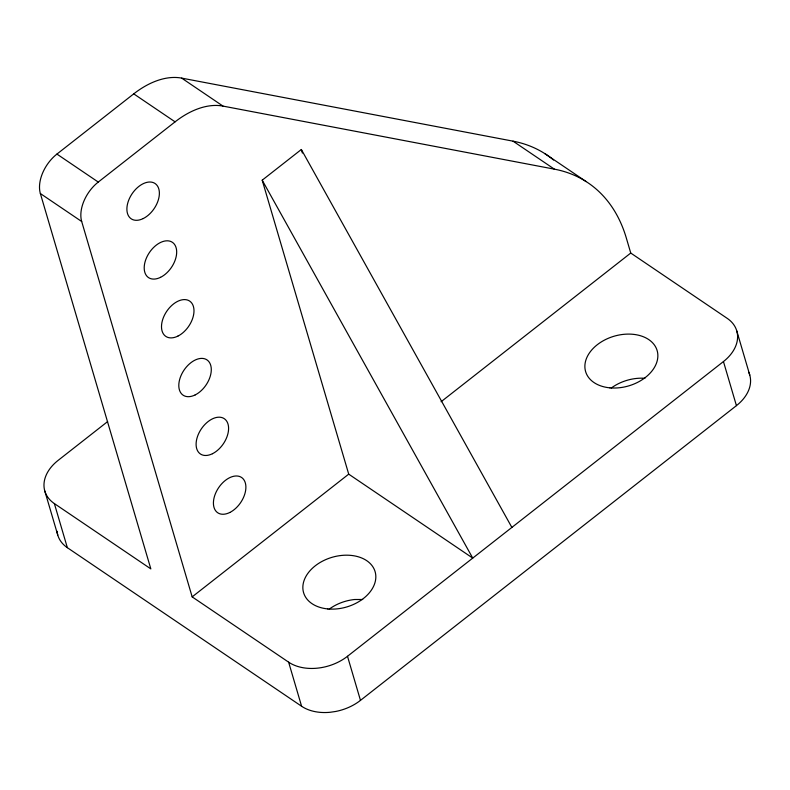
<?xml version="1.0" encoding="UTF-8"?>
<svg xmlns="http://www.w3.org/2000/svg" width="790" height="790" viewBox="0 0 790 790"><rect width="100%" height="100%" fill="white"/><g stroke="black" fill="none" stroke-linecap="round" stroke-linejoin="round"><path stroke-width="1.19" d="M107.638 421.574L58.124 460.382A42.601 29.595 -16.4 0 0 54.372 503.586L150.831 568.889L40.359 193.53A31.156 19.444 -55.9 0 1 56.929 154.08L133.747 93.862A78.536 49.029 -55.9 0 1 181.661 78.111L513.036 141.163A219.462 136.996 -55.9 0 1 553.563 160.005M301.602 706.26L288.626 662.168L192.167 596.875L81.696 221.516A31.156 19.444 -55.9 0 1 98.266 182.065L175.084 121.848A78.536 49.029 -55.9 0 1 222.997 106.097L554.373 169.149A219.462 136.996 -55.9 0 1 626.361 238.145L630.746 253.047L727.205 318.35A42.601 29.595 -16.4 0 1 723.452 361.553L736.428 405.645L360.477 700.375A42.601 29.595 -16.4 0 1 335.72 711.464L330.26 712.264A42.601 29.595 -16.4 0 1 301.602 706.26L67.348 547.677A42.601 29.595 -16.4 0 1 57.038 531.255M262.201 180.179L472.736 558.096L348.716 474.148L262.201 180.179L301.336 149.498L511.871 527.414M192.167 596.875L348.716 474.148M441.077 401.735L630.746 253.047M288.626 662.168A42.601 29.595 -16.4 0 0 347.501 656.283L723.452 361.553M362.689 599.492L354.641 599.511A37.278 25.892 -16.4 0 0 329.104 609.228M544.814 153.606L586.16 181.591M513.036 141.163L554.373 169.149M181.661 78.111L222.997 106.097M133.747 93.862L175.084 121.848M56.929 154.08L98.266 182.065M40.359 193.53L81.696 221.516M736.793 330.971L749.769 375.062M301.336 149.498L302.382 153.043M347.501 656.283L360.477 700.375M54.372 503.586L67.348 547.677M44.783 490.965L57.769 535.067M611.134 388.137A37.278 25.892 -16.4 0 1 644.887 378.291M748.762 372.327A42.601 29.595 -16.4 0 1 736.428 405.645M609.702 387.821A37.278 25.892 -16.4 0 0 657.152 350.622A37.278 25.892 -16.4 0 0 597.26 344.736A37.278 25.892 -16.4 0 0 609.702 387.821M327.672 608.912A37.278 25.892 -16.4 0 0 375.122 571.713A37.278 25.892 -16.4 0 0 315.23 565.828A37.278 25.892 -16.4 0 0 327.672 608.912M229.781 512.493A21.3 13.292 -55.9 0 0 243.656 479.461A21.3 13.292 -55.9 0 0 215.532 493.404A21.3 13.292 -55.9 0 0 229.781 512.493M212.48 453.707A21.3 13.292 -55.9 0 0 226.355 420.675A21.3 13.292 -55.9 0 0 198.221 434.619A21.3 13.292 -55.9 0 0 212.48 453.707M195.179 394.911A21.3 13.292 -55.9 0 0 209.054 361.879A21.3 13.292 -55.9 0 0 180.92 375.823A21.3 13.292 -55.9 0 0 195.179 394.911M177.878 336.115A21.3 13.292 -55.9 0 0 191.753 303.084A21.3 13.292 -55.9 0 0 163.619 317.027A21.3 13.292 -55.9 0 0 177.878 336.115M160.567 277.32A21.3 13.292 -55.9 0 0 174.442 244.288A21.3 13.292 -55.9 0 0 146.318 258.231A21.3 13.292 -55.9 0 0 160.567 277.32M143.267 218.534A21.3 13.292 -55.9 0 0 157.141 185.502A21.3 13.292 -55.9 0 0 129.007 199.445A21.3 13.292 -55.9 0 0 143.267 218.534"/></g></svg>
